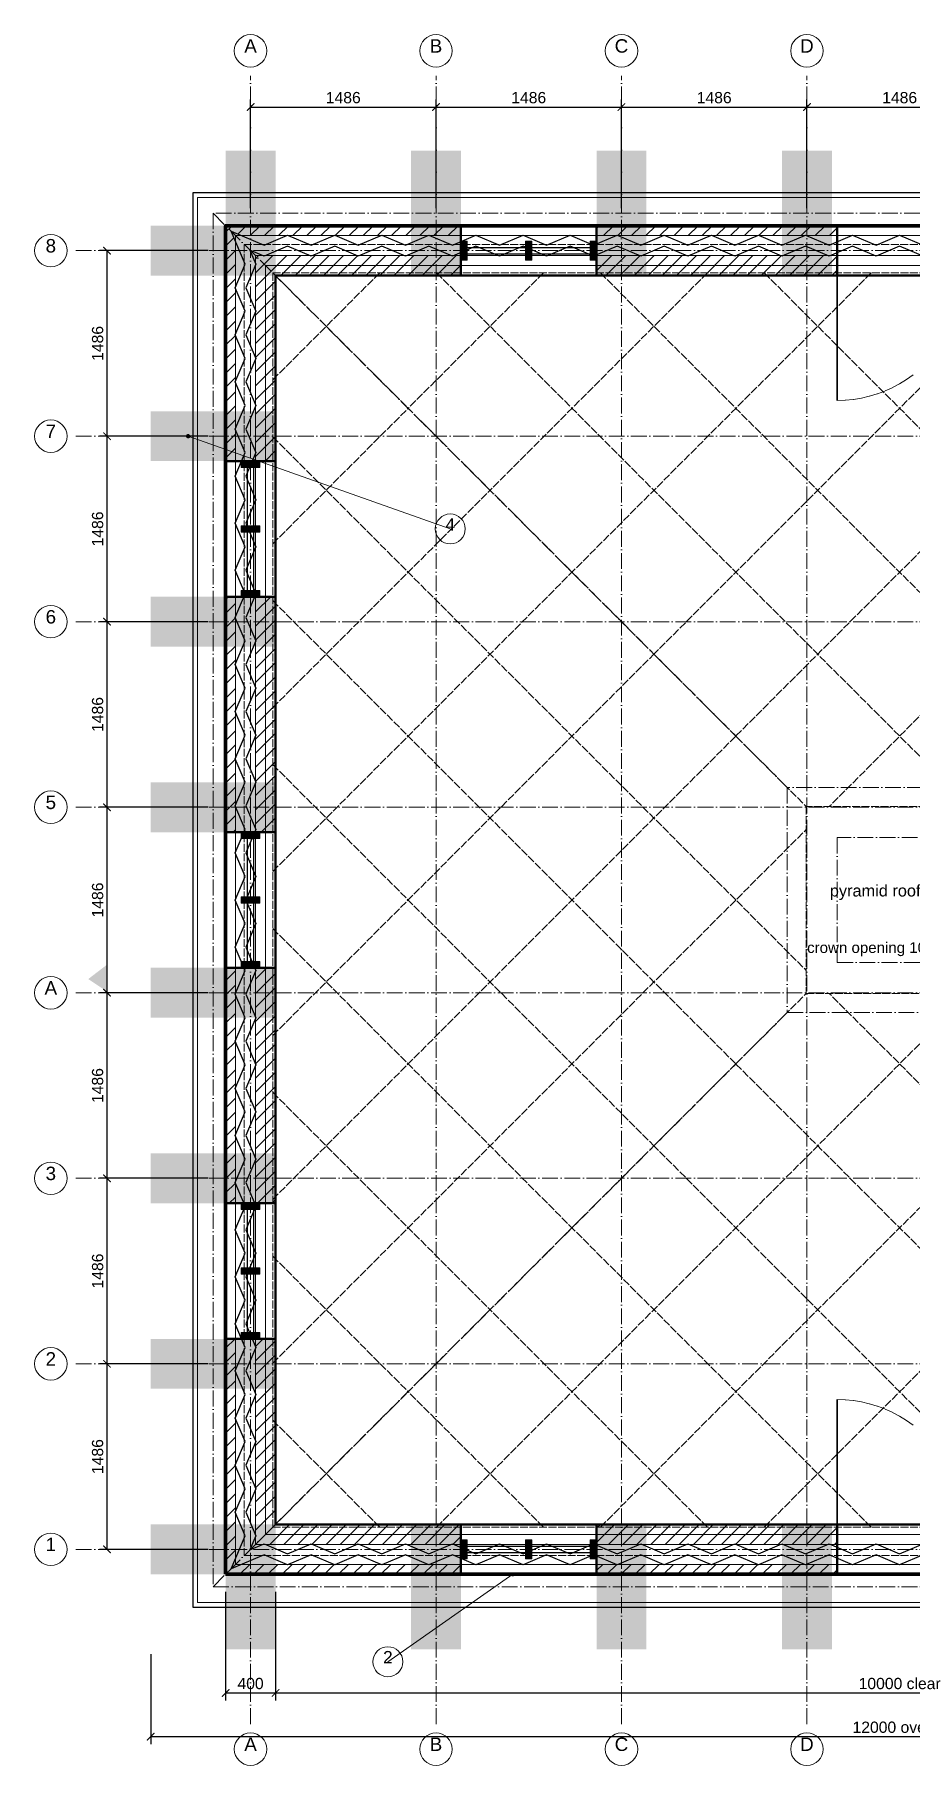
# Model space of a CAD drawing. Header units: millimetres. Extents: x -6930 to 7220, y -6930 to 6930.
# Drawn here: x -6930 to 86, y -6930 to 6930 of the extents above; entities that cross this region are included whole.
import ezdxf
from ezdxf.enums import TextEntityAlignment as Align

# ---------------------------------------------------------------- set-up
doc = ezdxf.new("R2010")
doc.units = ezdxf.units.MM
doc.linetypes.add('DASHDOT', pattern=[3.556, 2.54, -0.508, 0, -0.508])
doc.linetypes.add('DASHED', pattern=[1.524, 1.27, -0.254])
for name, color, linetype, lineweight in [('ANNOTATION', 4, 'CONTINUOUS', 18), ('BACKGROUND', 9, 'CONTINUOUS', 13), ('BUTTRESS-SOLID', 7, 'CONTINUOUS', 25), ('DIMS', 3, 'CONTINUOUS', 18), ('HATCH-PRINTED', 7, 'CONTINUOUS', 9), ('HIDDEN-AXIS', 8, 'DASHED', 18), ('LINES', 7, 'CONTINUOUS', 25), ('OUTLINE-CUT', 7, 'CONTINUOUS', 50), ('OUTLINE-FINE', 7, 'CONTINUOUS', 25), ('PRINTED-BEAD', 7, 'CONTINUOUS', 25), ('TEXT', 7, 'CONTINUOUS', 18)]:
    doc.layers.add(name, color=color, linetype=linetype, lineweight=lineweight)
doc.styles.get("Standard").update_dxf_attribs({"font": 'arial.ttf'})
doc.dimstyles.new('PYR-1-50', dxfattribs={"dimscale": 50, "dimtxt": 1.8, "dimasz": 1.2, "dimexe": 1.2, "dimexo": 0.8, "dimgap": 0.6, "dimtad": 1, "dimdec": 0, "dimtxsty": 'Standard', "dimblk": 'ARCHTICK', "dimcen": 2.5, "dimclrd": 3, "dimclre": 3, "dimclrt": 7, "dimazin": 3, "dimtfac": 1, "dimtmove": 0, "dimatfit": 3})

# ---------------------------------------------------------------- blocks, each defined once
blk = doc.blocks.new('_ARCHTICK')
at = {"color": 0, "linetype": 'BYBLOCK', "const_width": 0.15}
blk.add_lwpolyline([(-0.5, -0.5), (0.5, 0.5)], dxfattribs=at)

msp = doc.modelspace()

# ---------------------------------------------------------------- hatches: boundary and pattern name
at = {"layer": 'ANNOTATION', "ltscale": 50}
h = msp.add_hatch(color=7, dxfattribs=at)
h.dxf.hatch_style = 1
edge = h.paths.add_edge_path()
edge.add_arc((-5700, 3714.3), 17.5, 0, 360)
h = msp.add_hatch(color=7, dxfattribs=at)
h.dxf.hatch_style = 1
h.paths.add_polyline_path([(-6350, -732.9), (-6350, -517.9), (-6500, -632.9)])
h = msp.add_hatch(color=7, dxfattribs=at)
h.dxf.hatch_style = 1
edge = h.paths.add_edge_path()
edge.add_arc((-3100, -5400), 17.5, 0, 360)
at = {"layer": 'BUTTRESS-SOLID', "ltscale": 50}
h = msp.add_hatch(color=7, dxfattribs=at)
h.dxf.hatch_style = 1
h.paths.add_polyline_path([(-5400, 5000), (-5400, 6000), (-5000, 6000), (-5000, 5000)])
h = msp.add_hatch(color=7, dxfattribs=at)
h.dxf.hatch_style = 1
h.paths.add_polyline_path([(-3514.3, 6000), (-3514.3, 5405), (-3514.3, 5405), (-3514.3, 5000), (-3914.3, 5000), (-3914.3, 6000)])
h = msp.add_hatch(color=7, dxfattribs=at)
h.dxf.hatch_style = 1
h.paths.add_polyline_path([(-2028.6, 6000), (-2028.6, 5000), (-2428.6, 5000), (-2428.6, 5405), (-2428.6, 6000)])
h = msp.add_hatch(color=7, dxfattribs=at)
h.dxf.hatch_style = 1
h.paths.add_polyline_path([(-942.9, 5000), (-942.9, 6000), (-542.9, 6000), (-542.9, 5000)])
h = msp.add_hatch(color=7, dxfattribs=at)
h.dxf.hatch_style = 1
h.paths.add_polyline_path([(-6000, 5000), (-6000, 5400), (-5000, 5400), (-5000, 5000)])
h = msp.add_hatch(color=7, dxfattribs=at)
h.dxf.hatch_style = 1
h.paths.add_polyline_path([(-3514.3, 5125), (-3514.3, 5275), (-3464.3, 5275), (-3464.3, 5125)])
h = msp.add_hatch(color=7, dxfattribs=at)
h.dxf.hatch_style = 1
h.paths.add_polyline_path([(-2996.4, 5125), (-2996.4, 5275), (-2946.4, 5275), (-2946.4, 5125)])
h = msp.add_hatch(color=7, dxfattribs=at)
h.dxf.hatch_style = 1
h.paths.add_polyline_path([(-2478.6, 5125), (-2478.6, 5275), (-2428.6, 5275), (-2428.6, 5125)])
h = msp.add_hatch(color=7, dxfattribs=at)
h.dxf.hatch_style = 1
h.paths.add_polyline_path([(-5405, 3514.3), (-6000, 3514.3), (-6000, 3914.3), (-5000, 3914.3), (-5000, 3514.3)])
h = msp.add_hatch(color=7, dxfattribs=at)
h.dxf.hatch_style = 1
h.paths.add_polyline_path([(-5125, 3464.3), (-5125, 3514.3), (-5275, 3514.3), (-5275, 3464.3)])
h = msp.add_hatch(color=7, dxfattribs=at)
h.dxf.hatch_style = 1
h.paths.add_polyline_path([(-5125, 2946.4), (-5125, 2996.4), (-5275, 2996.4), (-5275, 2946.4)])
h = msp.add_hatch(color=7, dxfattribs=at)
h.dxf.hatch_style = 1
h.paths.add_polyline_path([(-6000, 2028.6), (-6000, 2428.6), (-5405, 2428.6), (-5000, 2428.6), (-5000, 2028.6)])
h = msp.add_hatch(color=7, dxfattribs=at)
h.dxf.hatch_style = 1
h.paths.add_polyline_path([(-5125, 2428.6), (-5125, 2478.6), (-5275, 2478.6), (-5275, 2428.6)])
h = msp.add_hatch(color=7, dxfattribs=at)
h.dxf.hatch_style = 1
h.paths.add_polyline_path([(-5405, 542.9), (-6000, 542.9), (-6000, 942.9), (-5000, 942.9), (-5000, 542.9)])
h = msp.add_hatch(color=7, dxfattribs=at)
h.dxf.hatch_style = 1
h.paths.add_polyline_path([(-5275, 492.9), (-5275, 542.9), (-5125, 542.9), (-5125, 492.9)])
h = msp.add_hatch(color=7, dxfattribs=at)
h.dxf.hatch_style = 1
h.paths.add_polyline_path([(-5275, -25), (-5275, 25), (-5125, 25), (-5125, -25)])
h = msp.add_hatch(color=7, dxfattribs=at)
h.dxf.hatch_style = 1
h.paths.add_polyline_path([(-6000, -942.9), (-6000, -542.9), (-5405, -542.9), (-5000, -542.9), (-5000, -942.9)])
h = msp.add_hatch(color=7, dxfattribs=at)
h.dxf.hatch_style = 1
h.paths.add_polyline_path([(-5275, -542.9), (-5275, -492.9), (-5125, -492.9), (-5125, -542.9)])
h = msp.add_hatch(color=7, dxfattribs=at)
h.dxf.hatch_style = 1
h.paths.add_polyline_path([(-5405, -2428.6), (-6000, -2428.6), (-6000, -2028.6), (-5000, -2028.6), (-5000, -2428.6)])
h = msp.add_hatch(color=7, dxfattribs=at)
h.dxf.hatch_style = 1
h.paths.add_polyline_path([(-5275, -2428.6), (-5125, -2428.6), (-5125, -2478.6), (-5275, -2478.6)])
h = msp.add_hatch(color=7, dxfattribs=at)
h.dxf.hatch_style = 1
h.paths.add_polyline_path([(-5275, -2946.4), (-5125, -2946.4), (-5125, -2996.4), (-5275, -2996.4)])
h = msp.add_hatch(color=7, dxfattribs=at)
h.dxf.hatch_style = 1
h.paths.add_polyline_path([(-5275, -3464.3), (-5125, -3464.3), (-5125, -3514.3), (-5275, -3514.3)])
h = msp.add_hatch(color=7, dxfattribs=at)
h.dxf.hatch_style = 1
h.paths.add_polyline_path([(-5000, -3514.3), (-5000, -3914.3), (-6000, -3914.3), (-6000, -3514.3), (-5405, -3514.3), (-5405, -3514.3)])
h = msp.add_hatch(color=7, dxfattribs=at)
h.dxf.hatch_style = 1
h.paths.add_polyline_path([(-6000, -5400), (-6000, -5000), (-5000, -5000), (-5000, -5400)])
h = msp.add_hatch(color=7, dxfattribs=at)
h.dxf.hatch_style = 1
h.paths.add_polyline_path([(-5400, -6000), (-5400, -5000), (-5000, -5000), (-5000, -6000)])
h = msp.add_hatch(color=7, dxfattribs=at)
h.dxf.hatch_style = 1
h.paths.add_polyline_path([(-3514.3, -5405), (-3514.3, -6000), (-3914.3, -6000), (-3914.3, -5000), (-3514.3, -5000), (-3514.3, -5405)])
h = msp.add_hatch(color=7, dxfattribs=at)
h.dxf.hatch_style = 1
h.paths.add_polyline_path([(-3514.3, -5275), (-3514.3, -5125), (-3464.3, -5125), (-3464.3, -5275)])
h = msp.add_hatch(color=7, dxfattribs=at)
h.dxf.hatch_style = 1
h.paths.add_polyline_path([(-2996.4, -5275), (-2996.4, -5125), (-2946.4, -5125), (-2946.4, -5275)])
h = msp.add_hatch(color=7, dxfattribs=at)
h.dxf.hatch_style = 1
h.paths.add_polyline_path([(-2478.6, -5275), (-2478.6, -5125), (-2428.6, -5125), (-2428.6, -5275)])
h = msp.add_hatch(color=7, dxfattribs=at)
h.dxf.hatch_style = 1
h.paths.add_polyline_path([(-2028.6, -6000), (-2428.6, -6000), (-2428.6, -5405), (-2428.6, -5000), (-2028.6, -5000)])
h = msp.add_hatch(color=7, dxfattribs=at)
h.dxf.hatch_style = 1
h.paths.add_polyline_path([(-942.9, -6000), (-942.9, -5000), (-542.9, -5000), (-542.9, -6000)])
at = {"layer": 'HATCH-PRINTED', "ltscale": 50}
h = msp.add_hatch(dxfattribs=at)
h.set_pattern_fill('ANSI31', scale=25.197)
h.paths.add_polyline_path([(-4533.8, 5320), (-4894.7, 5320), (-4902.9, 5323.5), (-4911, 5320), (-5271.9, 5320), (-5355.5, 5355.5), (-5320, 5271.9), (-5320, 4911), (-5323.5, 4902.9), (-5320, 4894.7), (-5320, 4533.8), (-5323.5, 4525.7), (-5320, 4517.6), (-5320, 4156.7), (-5323.5, 4148.6), (-5320, 4140.4), (-5320, 3779.6), (-5323.5, 3771.4), (-5320, 3763.3), (-5320, 3514.3), (-5400, 3514.3), (-5400, 5400), (-3514.3, 5400), (-3514.3, 5320), (-3763.3, 5320), (-3771.4, 5323.5), (-3779.6, 5320), (-4140.4, 5320), (-4148.6, 5323.5), (-4156.7, 5320), (-4517.6, 5320), (-4525.7, 5323.5)])
h = msp.add_hatch(dxfattribs=at)
h.set_pattern_fill('ANSI31', scale=25.197)
h.paths.add_polyline_path([(-1508.6, 5323.5), (-1516.7, 5320), (-1877.6, 5320), (-1885.7, 5323.5), (-1893.8, 5320), (-2254.7, 5320), (-2262.9, 5323.5), (-2271, 5320), (-2428.6, 5320), (-2428.6, 5400), (-500, 5400), (-500, 5320), (-746.2, 5320), (-754.3, 5323.5), (-762.4, 5320), (-1123.3, 5320), (-1131.4, 5323.5), (-1139.6, 5320), (-1500.4, 5320)])
h = msp.add_hatch(dxfattribs=at)
h.set_pattern_fill('ANSI31', scale=25.197)
h.paths.add_polyline_path([(-5160, 3574.7), (-5156.5, 3582.9), (-5160, 3591), (-5160, 3951.9), (-5156.5, 3960), (-5160, 3968.1), (-5160, 4329), (-5156.5, 4337.1), (-5160, 4345.3), (-5160, 4706.2), (-5156.5, 4714.3), (-5160, 4722.4), (-5160, 5083.3), (-5156.5, 5091.4), (-5160, 5099.6), (-5160, 5160), (-5099.6, 5160), (-5091.4, 5156.5), (-5083.3, 5160), (-4722.4, 5160), (-4714.3, 5156.5), (-4706.2, 5160), (-4345.3, 5160), (-4337.1, 5156.5), (-4329, 5160), (-3968.1, 5160), (-3960, 5156.5), (-3951.9, 5160), (-3591, 5160), (-3582.9, 5156.5), (-3574.7, 5160), (-3514.3, 5160), (-3514.3, 5000), (-5000, 5000), (-5000, 3514.3), (-5160, 3514.3)])
h = msp.add_hatch(dxfattribs=at)
h.set_pattern_fill('ANSI31', scale=25.197)
h.paths.add_polyline_path([(-1689, 5160), (-1328.1, 5160), (-1320, 5156.5), (-1311.9, 5160), (-951, 5160), (-942.9, 5156.5), (-934.7, 5160), (-573.8, 5160), (-565.7, 5156.5), (-557.6, 5160), (-500, 5160), (-500, 5000), (-2428.6, 5000), (-2428.6, 5160), (-2082.4, 5160), (-2074.3, 5156.5), (-2066.2, 5160), (-1705.3, 5160), (-1697.1, 5156.5)])
h = msp.add_hatch(dxfattribs=at)
h.set_pattern_fill('ANSI31', scale=25.197)
h.paths.add_polyline_path([(-5320, 2271), (-5323.5, 2262.9), (-5320, 2254.7), (-5320, 1893.8), (-5323.5, 1885.7), (-5320, 1877.6), (-5320, 1516.7), (-5323.5, 1508.6), (-5320, 1500.4), (-5320, 1139.6), (-5323.5, 1131.4), (-5320, 1123.3), (-5320, 762.4), (-5323.5, 754.3), (-5320, 746.2), (-5320, 542.9), (-5400, 542.9), (-5400, 2428.6), (-5320, 2428.6)])
h = msp.add_hatch(dxfattribs=at)
h.set_pattern_fill('ANSI31', scale=25.197)
h.paths.add_polyline_path([(-5156.5, 565.7), (-5160, 573.8), (-5160, 934.7), (-5156.5, 942.9), (-5160, 951), (-5160, 1311.9), (-5156.5, 1320), (-5160, 1328.1), (-5160, 1689), (-5156.5, 1697.1), (-5160, 1705.3), (-5160, 2066.2), (-5156.5, 2074.3), (-5160, 2082.4), (-5160, 2428.6), (-5000, 2428.6), (-5000, 542.9), (-5160, 542.9), (-5160, 557.6)])
h = msp.add_hatch(dxfattribs=at)
h.set_pattern_fill('ANSI31', scale=25.197)
h.paths.add_polyline_path([(-5323.5, -754.3), (-5320, -762.4), (-5320, -1123.3), (-5323.5, -1131.4), (-5320, -1139.6), (-5320, -1500.4), (-5323.5, -1508.6), (-5320, -1516.7), (-5320, -1877.6), (-5323.5, -1885.7), (-5320, -1893.8), (-5320, -2254.7), (-5323.5, -2262.9), (-5320, -2271), (-5320, -2428.6), (-5400, -2428.6), (-5400, -542.9), (-5320, -542.9), (-5320, -746.2)])
h = msp.add_hatch(dxfattribs=at)
h.set_pattern_fill('ANSI31', scale=25.197)
h.paths.add_polyline_path([(-5160, -2066.2), (-5160, -1705.3), (-5156.5, -1697.1), (-5160, -1689), (-5160, -1328.1), (-5156.5, -1320), (-5160, -1311.9), (-5160, -951), (-5156.5, -942.9), (-5160, -934.7), (-5160, -573.8), (-5156.5, -565.7), (-5160, -557.6), (-5160, -542.9), (-5000, -542.9), (-5000, -2428.6), (-5160, -2428.6), (-5160, -2082.4), (-5156.5, -2074.3)])
h = msp.add_hatch(dxfattribs=at)
h.set_pattern_fill('ANSI31', scale=25.197)
h.paths.add_polyline_path([(-5320, -3779.6), (-5320, -4140.4), (-5323.5, -4148.6), (-5320, -4156.7), (-5320, -4517.6), (-5323.5, -4525.7), (-5320, -4533.8), (-5320, -4894.7), (-5323.5, -4902.9), (-5320, -4911), (-5320, -5271.9), (-5355.5, -5355.5), (-5271.9, -5320), (-4911, -5320), (-4902.9, -5323.5), (-4894.7, -5320), (-4533.8, -5320), (-4525.7, -5323.5), (-4517.6, -5320), (-4156.7, -5320), (-4148.6, -5323.5), (-4140.4, -5320), (-3779.6, -5320), (-3771.4, -5323.5), (-3763.3, -5320), (-3514.3, -5320), (-3514.3, -5400), (-5400, -5400), (-5400, -3514.3), (-5320, -3514.3), (-5320, -3763.3), (-5323.5, -3771.4)])
h = msp.add_hatch(dxfattribs=at)
h.set_pattern_fill('ANSI31', scale=25.197)
h.paths.add_polyline_path([(-3960, -5156.5), (-3968.1, -5160), (-4329, -5160), (-4337.1, -5156.5), (-4345.3, -5160), (-4706.2, -5160), (-4714.3, -5156.5), (-4722.4, -5160), (-5083.3, -5160), (-5091.4, -5156.5), (-5099.6, -5160), (-5160, -5160), (-5160, -5099.6), (-5156.5, -5091.4), (-5160, -5083.3), (-5160, -4722.4), (-5156.5, -4714.3), (-5160, -4706.2), (-5160, -4345.3), (-5156.5, -4337.1), (-5160, -4329), (-5160, -3968.1), (-5156.5, -3960), (-5160, -3951.9), (-5160, -3591), (-5156.5, -3582.9), (-5160, -3574.7), (-5160, -3514.3), (-5000, -3514.3), (-5000, -5000), (-3514.3, -5000), (-3514.3, -5160), (-3574.7, -5160), (-3582.9, -5156.5), (-3591, -5160), (-3951.9, -5160)])
h = msp.add_hatch(dxfattribs=at)
h.set_pattern_fill('ANSI31', scale=25.197)
h.paths.add_polyline_path([(-1697.1, -5156.5), (-1705.3, -5160), (-2066.2, -5160), (-2074.3, -5156.5), (-2082.4, -5160), (-2428.6, -5160), (-2428.6, -5000), (-500, -5000), (-500, -5160), (-557.6, -5160), (-565.7, -5156.5), (-573.8, -5160), (-934.7, -5160), (-942.9, -5156.5), (-951, -5160), (-1311.9, -5160), (-1320, -5156.5), (-1328.1, -5160), (-1689, -5160)])
h = msp.add_hatch(dxfattribs=at)
h.set_pattern_fill('ANSI31', scale=25.197)
h.paths.add_polyline_path([(-1500.4, -5320), (-1139.6, -5320), (-1131.4, -5323.5), (-1123.3, -5320), (-762.4, -5320), (-754.3, -5323.5), (-746.2, -5320), (-500, -5320), (-500, -5400), (-2428.6, -5400), (-2428.6, -5320), (-2271, -5320), (-2262.9, -5323.5), (-2254.7, -5320), (-1893.8, -5320), (-1885.7, -5323.5), (-1877.6, -5320), (-1516.7, -5320), (-1508.6, -5323.5)])

# ---------------------------------------------------------------- linework, layer by layer
at = {"layer": 'ANNOTATION', "lineweight": 20, "ltscale": 50}
for points in [[(-3600, 2971.4), (-5700, 3714.3)], [(-4100, -6100), (-3100, -5400)]]:
    msp.add_lwpolyline(points, dxfattribs=at)
at = {"layer": 'ANNOTATION', "lineweight": 18, "ltscale": 50}
for centre, radius in [((-5200, 6800), 130), ((-3714.3, 6800), 130), ((-2228.6, 6800), 130), ((-742.9, 6800), 130), ((-6800, 5200), 130), ((-6800, 3714.3), 130), ((-3600, 2971.4), 120), ((-6800, 2228.6), 130), ((-6800, 742.9), 130), ((-6800, -742.9), 130), ((-6800, -2228.6), 130), ((-6800, -3714.3), 130), ((-6800, -5200), 130), ((-4100, -6100), 120), ((-5200, -6800), 130), ((-3714.3, -6800), 130), ((-2228.6, -6800), 130), ((-742.9, -6800), 130)]:
    msp.add_circle(centre, radius, dxfattribs=at)
at = {"layer": 'BACKGROUND', "lineweight": 25, "ltscale": 50}
msp.add_lwpolyline([(-5662.5, -5662.5), (5662.5, -5662.5), (5662.5, 5662.5), (-5662.5, 5662.5), (-5662.5, -5662.5)], dxfattribs=at)
at = {"layer": 'HIDDEN-AXIS', "linetype": 'DASHDOT', "lineweight": 13, "ltscale": 50}
for points in [[(-5200, -6600), (-5200, 6600)], [(-3714.3, -6600), (-3714.3, 6600)], [(-2228.6, -6600), (-2228.6, 6600)], [(-742.9, -6600), (-742.9, 6600)], [(-6600, 5200), (6600, 5200)], [(-6600, 3714.3), (6600, 3714.3)], [(-6600, 2228.6), (6600, 2228.6)], [(-6600, 742.9), (6600, 742.9)], [(-6600, -742.9), (6600, -742.9)], [(-6600, -2228.6), (6600, -2228.6)], [(-6600, -3714.3), (6600, -3714.3)], [(-6600, -5200), (6600, -5200)]]:
    msp.add_lwpolyline(points, dxfattribs=at)
at = {"layer": 'HIDDEN-AXIS', "linetype": 'DASHDOT', "lineweight": 20, "ltscale": 50}
for points in [[(-5500, -5500), (5500, -5500), (5500, 5500), (-5500, 5500), (-5500, -5500)], [(-5500, 5500), (-900, 900)], [(-900, -900), (900, -900), (900, 900), (-900, 900), (-900, -900)], [(-500, -500), (500, -500), (500, 500), (-500, 500), (-500, -500)], [(-5500, -5500), (-900, -900)]]:
    msp.add_lwpolyline(points, dxfattribs=at)
at = {"layer": 'HIDDEN-AXIS', "linetype": 'DASHED', "lineweight": 20, "ltscale": 50}
for points in [[(-5250, -5250), (5250, -5250), (5250, 5250), (-5250, 5250), (-5250, -5250)], [(-5022.5, 5022.5), (-748.5, 748.5)], [(-5022.5, -5022.5), (5022.5, -5022.5), (5022.5, 5022.5), (-5022.5, 5022.5), (-5022.5, -5022.5)], [(-4165, 5022.5), (-4593.8, 4593.8)], [(-2852.5, 5022.5), (-3937.5, 3937.5)], [(-3710, 5022.5), (564, 748.5)], [(-1540, 5022.5), (-3281.2, 3281.2)], [(-227.5, 5022.5), (-2625, 2625)], [(-2397.5, 5022.5), (1312.5, 1312.5)], [(1085, 5022.5), (-1968.8, 1968.8)], [(2397.5, 5022.5), (-1312.5, 1312.5)], [(-1085, 5022.5), (1968.8, 1968.8)], [(3710, 5022.5), (-564, 748.5)], [(-5022.5, 4165), (-4593.8, 4593.8)], [(-5022.5, 2852.5), (-3937.5, 3937.5)], [(-5022.5, 3710), (-748.5, -564)], [(-5022.5, 1540), (-3281.2, 3281.2)], [(-5022.5, 227.5), (-2625, 2625)], [(-5022.5, 2397.5), (-1312.5, -1312.5)], [(-5022.5, -1085), (-1968.8, 1968.8)], [(-5022.5, -2397.5), (-1312.5, 1312.5)], [(-5022.5, 1085), (-1968.8, -1968.8)], [(-748.5, -748.5), (748.5, -748.5), (748.5, 748.5), (-748.5, 748.5), (-748.5, -748.5)], [(-5022.5, -3710), (-748.5, 564)], [(-5022.5, -227.5), (-2625, -2625)], [(-5022.5, -5022.5), (-748.5, -748.5)], [(-3710, -5022.5), (564, -748.5)], [(3710, -5022.5), (-564, -748.5)], [(-2397.5, -5022.5), (1312.5, -1312.5)], [(2397.5, -5022.5), (-1312.5, -1312.5)], [(-5022.5, -1540), (-3281.2, -3281.2)], [(1085, -5022.5), (-1968.8, -1968.8)], [(-1085, -5022.5), (1968.8, -1968.8)], [(-227.5, -5022.5), (-2625, -2625)], [(-5022.5, -2852.5), (-3937.5, -3937.5)], [(-1540, -5022.5), (-3281.2, -3281.2)], [(-2852.5, -5022.5), (-3937.5, -3937.5)], [(-5022.5, -4165), (-4593.8, -4593.8)], [(-4165, -5022.5), (-4593.8, -4593.8)]]:
    msp.add_lwpolyline(points, dxfattribs=at)
at = {"layer": 'HIDDEN-AXIS', "linetype": 'DASHED', "lineweight": 15, "ltscale": 50}
for points in [[(-500, 4000), (-434.6, 4002.1), (-369.5, 4008.6), (-304.9, 4019.2), (-241.2, 4034.1), (-178.6, 4053.1), (-117.3, 4076.1), (-57.7, 4103.1), (0, 4134), (55.6, 4168.5), (108.8, 4206.6)], [(-500, -4000), (-434.6, -4002.1), (-369.5, -4008.6), (-304.9, -4019.2), (-241.2, -4034.1), (-178.6, -4053.1), (-117.3, -4076.1), (-57.7, -4103.1), (0, -4134), (55.6, -4168.5), (108.8, -4206.6)]]:
    msp.add_lwpolyline(points, dxfattribs=at)
at = {"layer": 'HIDDEN-AXIS', "linetype": 'DASHDOT', "lineweight": 50, "ltscale": 50}
msp.add_lwpolyline([(-6350, -742.9), (-6350, -742.9)], dxfattribs=at)
at = {"layer": 'LINES', "lineweight": 9, "ltscale": 50}
msp.add_lwpolyline([(-5625, -5625), (5625, -5625), (5625, 5625), (-5625, 5625), (-5625, -5625)], dxfattribs=at)
at = {"layer": 'LINES', "lineweight": 50, "ltscale": 50}
for points in [[(-3514.3, 5000), (-3514.3, 5400)], [(-2428.6, 5000), (-2428.6, 5400)], [(-500, 5000), (-500, 5400)], [(-5000, 3514.3), (-5400, 3514.3)], [(-5000, 2428.6), (-5400, 2428.6)], [(-5000, 542.9), (-5400, 542.9)], [(-5000, -542.9), (-5400, -542.9)], [(-5000, -2428.6), (-5400, -2428.6)], [(-5000, -3514.3), (-5400, -3514.3)], [(-3514.3, -5000), (-3514.3, -5400)], [(-2428.6, -5000), (-2428.6, -5400)], [(-500, -5000), (-500, -5400)]]:
    msp.add_lwpolyline(points, dxfattribs=at)
at = {"layer": 'LINES', "lineweight": 25, "ltscale": 50}
for points in [[(-3514.3, 5225), (-2428.6, 5225)], [(-3514.3, 5175), (-2428.6, 5175)], [(-5225, 2428.6), (-5225, 3514.3)], [(-5175, 2428.6), (-5175, 3514.3)], [(-5225, -542.9), (-5225, 542.9)], [(-5175, -542.9), (-5175, 542.9)], [(-5225, -3514.3), (-5225, -2428.6)], [(-5175, -3514.3), (-5175, -2428.6)], [(-3514.3, -5175), (-2428.6, -5175)], [(-3514.3, -5225), (-2428.6, -5225)]]:
    msp.add_lwpolyline(points, dxfattribs=at)
at = {"layer": 'LINES', "lineweight": 35, "ltscale": 50}
for points in [[(-500, 5000), (-500, 4000)], [(-500, -5000), (-500, -4000)]]:
    msp.add_lwpolyline(points, dxfattribs=at)
at = {"layer": 'OUTLINE-CUT', "lineweight": 100, "ltscale": 50}
msp.add_lwpolyline([(-5400, -5400), (5400, -5400), (5400, 5400), (-5400, 5400)], close=True, dxfattribs=at)
at = {"layer": 'OUTLINE-CUT', "lineweight": 50, "ltscale": 50}
msp.add_lwpolyline([(-5000, -5000), (5000, -5000), (5000, 5000), (-5000, 5000)], close=True, dxfattribs=at)
at = {"layer": 'OUTLINE-FINE', "lineweight": 15, "ltscale": 50}
for points in [[(-5320, -5320), (5320, -5320), (5320, 5320), (-5320, 5320)], [(-5160, -5160), (5160, -5160), (5160, 5160), (-5160, 5160)]]:
    msp.add_lwpolyline(points, close=True, dxfattribs=at)
at = {"layer": 'OUTLINE-FINE', "lineweight": 20, "ltscale": 50}
for points in [[(-3514.3, 5125), (-3464.3, 5125), (-3464.3, 5275), (-3514.3, 5275)], [(-2996.4, 5125), (-2946.4, 5125), (-2946.4, 5275), (-2996.4, 5275)], [(-2478.6, 5125), (-2428.6, 5125), (-2428.6, 5275), (-2478.6, 5275)], [(-5125, 3464.3), (-5125, 3514.3), (-5275, 3514.3), (-5275, 3464.3)], [(-5125, 2946.4), (-5125, 2996.4), (-5275, 2996.4), (-5275, 2946.4)], [(-5125, 2428.6), (-5125, 2478.6), (-5275, 2478.6), (-5275, 2428.6)], [(-5125, 492.9), (-5125, 542.9), (-5275, 542.9), (-5275, 492.9)], [(-5125, -25), (-5125, 25), (-5275, 25), (-5275, -25)], [(-5125, -542.9), (-5125, -492.9), (-5275, -492.9), (-5275, -542.9)], [(-5125, -2478.6), (-5125, -2428.6), (-5275, -2428.6), (-5275, -2478.6)], [(-5125, -2996.4), (-5125, -2946.4), (-5275, -2946.4), (-5275, -2996.4)], [(-5125, -3514.3), (-5125, -3464.3), (-5275, -3464.3), (-5275, -3514.3)], [(-3514.3, -5125), (-3464.3, -5125), (-3464.3, -5275), (-3514.3, -5275)], [(-2996.4, -5125), (-2946.4, -5125), (-2946.4, -5275), (-2996.4, -5275)], [(-2478.6, -5125), (-2428.6, -5125), (-2428.6, -5275), (-2478.6, -5275)]]:
    msp.add_lwpolyline(points, close=True, dxfattribs=at)
at = {"layer": 'OUTLINE-FINE', "lineweight": 9, "ltscale": 50}
msp.add_lwpolyline([(-5080, -5080), (5080, -5080), (5080, 5080), (-5080, 5080)], close=True, dxfattribs=at)
at = {"layer": 'PRINTED-BEAD', "lineweight": 25, "ltscale": 50}
for points in [[(188.6, -5243.5), (0, -5323.5), (-188.6, -5243.5), (-377.1, -5323.5), (-565.7, -5243.5), (-754.3, -5323.5), (-942.9, -5243.5), (-1131.4, -5323.5), (-1320, -5243.5), (-1508.6, -5323.5), (-1697.1, -5243.5), (-1885.7, -5323.5), (-2074.3, -5243.5), (-2262.9, -5323.5), (-2451.4, -5243.5), (-2640, -5323.5), (-2828.6, -5243.5), (-3017.1, -5323.5), (-3205.7, -5243.5), (-3394.3, -5323.5), (-3582.9, -5243.5), (-3771.4, -5323.5), (-3960, -5243.5), (-4148.6, -5323.5), (-4337.1, -5243.5), (-4525.7, -5323.5), (-4714.3, -5243.5), (-4902.9, -5323.5), (-5091.4, -5243.5), (-5355.5, -5355.5), (-5243.5, -5091.4), (-5323.5, -4902.9), (-5243.5, -4714.3), (-5323.5, -4525.7), (-5243.5, -4337.1), (-5323.5, -4148.6), (-5243.5, -3960), (-5323.5, -3771.4), (-5243.5, -3582.9), (-5323.5, -3394.3), (-5243.5, -3205.7), (-5323.5, -3017.1), (-5243.5, -2828.6), (-5323.5, -2640), (-5243.5, -2451.4), (-5323.5, -2262.9), (-5243.5, -2074.3), (-5323.5, -1885.7), (-5243.5, -1697.1), (-5323.5, -1508.6), (-5243.5, -1320), (-5323.5, -1131.4), (-5243.5, -942.9), (-5323.5, -754.3), (-5243.5, -565.7), (-5323.5, -377.1), (-5243.5, -188.6), (-5323.5, 0), (-5243.5, 188.6), (-5323.5, 377.1), (-5243.5, 565.7), (-5323.5, 754.3), (-5243.5, 942.9), (-5323.5, 1131.4), (-5243.5, 1320), (-5323.5, 1508.6), (-5243.5, 1697.1), (-5323.5, 1885.7), (-5243.5, 2074.3), (-5323.5, 2262.9), (-5243.5, 2451.4), (-5323.5, 2640), (-5243.5, 2828.6), (-5323.5, 3017.1), (-5243.5, 3205.7), (-5323.5, 3394.3), (-5243.5, 3582.9), (-5323.5, 3771.4), (-5243.5, 3960), (-5323.5, 4148.6), (-5243.5, 4337.1), (-5323.5, 4525.7), (-5243.5, 4714.3), (-5323.5, 4902.9), (-5243.5, 5091.4), (-5355.5, 5355.5), (-5091.4, 5243.5), (-4902.9, 5323.5), (-4714.3, 5243.5), (-4525.7, 5323.5), (-4337.1, 5243.5), (-4148.6, 5323.5), (-3960, 5243.5), (-3771.4, 5323.5), (-3582.9, 5243.5), (-3394.3, 5323.5), (-3205.7, 5243.5), (-3017.1, 5323.5), (-2828.6, 5243.5), (-2640, 5323.5), (-2451.4, 5243.5), (-2262.9, 5323.5), (-2074.3, 5243.5), (-1885.7, 5323.5), (-1697.1, 5243.5), (-1508.6, 5323.5), (-1320, 5243.5), (-1131.4, 5323.5), (-942.9, 5243.5), (-754.3, 5323.5), (-565.7, 5243.5), (-377.1, 5323.5), (-188.6, 5243.5), (0, 5323.5), (188.6, 5243.5)], [(188.6, 5156.5), (0, 5236.5), (-188.6, 5156.5), (-377.1, 5236.5), (-565.7, 5156.5), (-754.3, 5236.5), (-942.9, 5156.5), (-1131.4, 5236.5), (-1320, 5156.5), (-1508.6, 5236.5), (-1697.1, 5156.5), (-1885.7, 5236.5), (-2074.3, 5156.5), (-2262.9, 5236.5), (-2451.4, 5156.5), (-2640, 5236.5), (-2828.6, 5156.5), (-3017.1, 5236.5), (-3205.7, 5156.5), (-3394.3, 5236.5), (-3582.9, 5156.5), (-3771.4, 5236.5), (-3960, 5156.5), (-4148.6, 5236.5), (-4337.1, 5156.5), (-4525.7, 5236.5), (-4714.3, 5156.5), (-4902.9, 5236.5), (-5091.4, 5156.5), (-5204.5, 5204.5), (-5156.5, 5091.4), (-5236.5, 4902.9), (-5156.5, 4714.3), (-5236.5, 4525.7), (-5156.5, 4337.1), (-5236.5, 4148.6), (-5156.5, 3960), (-5236.5, 3771.4), (-5156.5, 3582.9), (-5236.5, 3394.3), (-5156.5, 3205.7), (-5236.5, 3017.1), (-5156.5, 2828.6), (-5236.5, 2640), (-5156.5, 2451.4), (-5236.5, 2262.9), (-5156.5, 2074.3), (-5236.5, 1885.7), (-5156.5, 1697.1), (-5236.5, 1508.6), (-5156.5, 1320), (-5236.5, 1131.4), (-5156.5, 942.9), (-5236.5, 754.3), (-5156.5, 565.7), (-5236.5, 377.1), (-5156.5, 188.6), (-5236.5, 0), (-5156.5, -188.6), (-5236.5, -377.1), (-5156.5, -565.7), (-5236.5, -754.3), (-5156.5, -942.9), (-5236.5, -1131.4), (-5156.5, -1320), (-5236.5, -1508.6), (-5156.5, -1697.1), (-5236.5, -1885.7), (-5156.5, -2074.3), (-5236.5, -2262.9), (-5156.5, -2451.4), (-5236.5, -2640), (-5156.5, -2828.6), (-5236.5, -3017.1), (-5156.5, -3205.7), (-5236.5, -3394.3), (-5156.5, -3582.9), (-5236.5, -3771.4), (-5156.5, -3960), (-5236.5, -4148.6), (-5156.5, -4337.1), (-5236.5, -4525.7), (-5156.5, -4714.3), (-5236.5, -4902.9), (-5156.5, -5091.4), (-5204.5, -5204.5), (-5091.4, -5156.5), (-4902.9, -5236.5), (-4714.3, -5156.5), (-4525.7, -5236.5), (-4337.1, -5156.5), (-4148.6, -5236.5), (-3960, -5156.5), (-3771.4, -5236.5), (-3582.9, -5156.5), (-3394.3, -5236.5), (-3205.7, -5156.5), (-3017.1, -5236.5), (-2828.6, -5156.5), (-2640, -5236.5), (-2451.4, -5156.5), (-2262.9, -5236.5), (-2074.3, -5156.5), (-1885.7, -5236.5), (-1697.1, -5156.5), (-1508.6, -5236.5), (-1320, -5156.5), (-1131.4, -5236.5), (-942.9, -5156.5), (-754.3, -5236.5), (-565.7, -5156.5), (-377.1, -5236.5), (-188.6, -5156.5), (0, -5236.5), (188.6, -5156.5)]]:
    msp.add_lwpolyline(points, dxfattribs=at)

# ---------------------------------------------------------------- texts
at = {"layer": 'ANNOTATION', "ltscale": 50}
for s, height, p in [('A', 107.6, (-5200, 6753.2)), ('B', 107.6, (-3714.3, 6753.2)), ('C', 107.6, (-2228.6, 6753.2)), ('D', 107.6, (-742.9, 6753.2)), ('8', 107.6, (-6800, 5153.2)), ('7', 107.6, (-6800, 3667.5)), ('4', 99.4, (-3600, 2928.2)), ('6', 107.6, (-6800, 2181.8)), ('5', 107.6, (-6800, 696.1)), ('A', 107.6, (-6800, -789.7)), ('3', 107.6, (-6800, -2275.4)), ('2', 107.6, (-6800, -3761.1)), ('1', 107.6, (-6800, -5246.8)), ('2', 99.4, (-4100, -6143.2)), ('A', 107.6, (-5200, -6846.8)), ('B', 107.6, (-3714.3, -6846.8)), ('C', 107.6, (-2228.6, -6846.8)), ('D', 107.6, (-742.9, -6846.8))]:
    msp.add_text(s, height=height, dxfattribs=at).set_placement(p, align=Align.BOTTOM_CENTER)
at = {"layer": 'TEXT', "ltscale": 50}
for s, height, p in [('pyramid roof above', 93.6, (0, 0)), ('crown opening 1000 x 1000', 86.4, (0, -450))]:
    msp.add_text(s, height=height, dxfattribs=at).set_placement(p, align=Align.BOTTOM_CENTER)

# ---------------------------------------------------------------- dimensions: what is measured, and where the dimension line sits
at = {"layer": 'DIMS'}
for base, p1, p2 in [((-5200, 6350), (-5200, 5500), (-3714.3, 5500)), ((-3714.3, 6350), (-3714.3, 5500), (-2228.6, 5500)), ((-2228.6, 6350), (-2228.6, 5500), (-742.9, 5500)), ((-742.9, 6350), (-742.9, 5500), (742.9, 5500)), ((-5400, -6350), (-5400, -5500), (-5000, -5500))]:
    msp.add_linear_dim(base=base, p1=p1, p2=p2, dimstyle='PYR-1-50', dxfattribs=at).render()
for base, p1, p2 in [((-6350, 3714.3), (-5500, 3714.3), (-5500, 5200)), ((-6350, 2228.6), (-5500, 2228.6), (-5500, 3714.3)), ((-6350, 742.9), (-5500, 742.9), (-5500, 2228.6)), ((-6350, -742.9), (-5500, -742.9), (-5500, 742.9)), ((-6350, -2228.6), (-5500, -2228.6), (-5500, -742.9)), ((-6350, -3714.3), (-5500, -3714.3), (-5500, -2228.6)), ((-6350, -5200), (-5500, -5200), (-5500, -3714.3))]:
    msp.add_linear_dim(base=base, p1=p1, p2=p2, angle=90, dimstyle='PYR-1-50', dxfattribs=at).render()
for base, p1, p2, text in [((-5000, -6350), (-5000, -5500), (5000, -5500), '<> clear'), ((-6000, -6700), (-6000, -6000), (6000, -6000), '<> overall')]:
    msp.add_linear_dim(base=base, p1=p1, p2=p2, text=text, dimstyle='PYR-1-50', dxfattribs=at).render()

doc.saveas('drawing.dxf')
